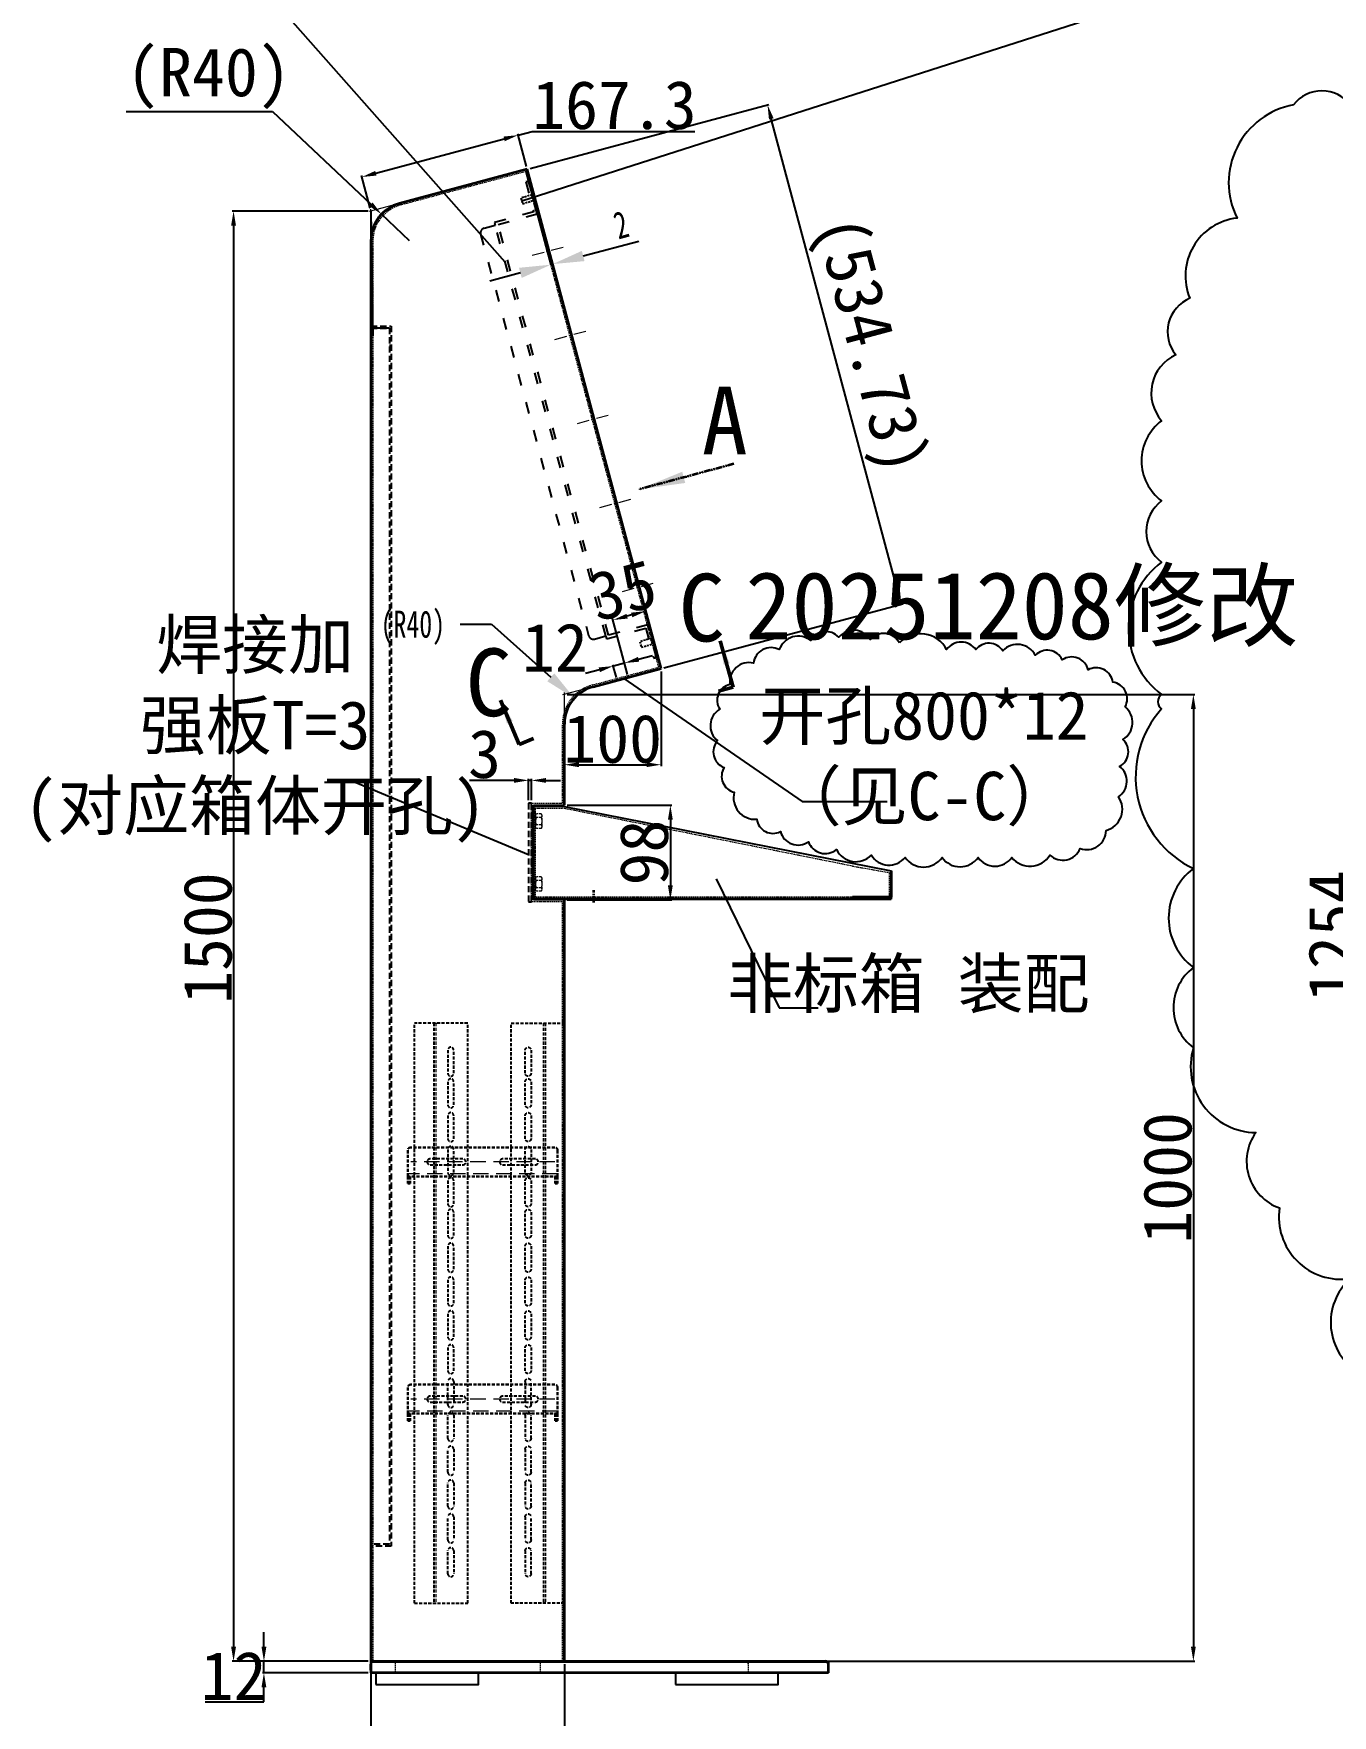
# Model space of a CAD drawing. Header units: millimetres. Extents: x 7760 to 23106, y -3343 to 6769.
# Drawn here: x 10968 to 12311, y 3850 to 5589 of the extents above; entities that cross this region are included whole.
import ezdxf

# ---------------------------------------------------------------- set-up
doc = ezdxf.new("R2010")
doc.units = ezdxf.units.MM
for name, pattern in [('ACAD_ISO03W100', [30, 12, -18]), ('ACISOWELD', [3, 2, -1]), ('CENTER', [10.16, 6.35, -1.27, 1.27, -1.27]), ('CENTER2', [28.575, 19.05, -3.175, 3.175, -3.175]), ('CENTERX2', [20.32, 12.7, -2.54, 2.54, -2.54]), ('HIDDEN', [1.905, 1.27, -0.635]), ('HIDDEN2', [4.7625, 3.175, -1.5875]), ('PHANTOM', [12.7, 6.35, -1.27, 1.27, -1.27, 1.27, -1.27])]:
    doc.linetypes.add(name, pattern=pattern)
for name, color, linetype, lineweight in [('AM_0', 7, 'Continuous', 50), ('中心线', 1, 'CENTER2', 15), ('图框', 7, 'Continuous', 15), ('虚线层', 1, 'HIDDEN2', 13), ('轮廓层', 7, 'Continuous', 30)]:
    doc.layers.add(name, color=color, linetype=linetype, lineweight=lineweight)
doc.styles.add('SLDTEXTSTYLE0', font='')
doc.styles.add('SLDTEXTSTYLE9', font='TXT', dxfattribs={"width": 0.7})
doc.styles.get("Standard").update_dxf_attribs({"font": ''})
doc.styles.get('SLDTEXTSTYLE0').set_extended_font_data('宋体')
doc.styles.get('Standard').set_extended_font_data('SimSun')
doc.dimstyles.new('50#', dxfattribs={"dimtxt": 50, "dimasz": 15, "dimexe": 1.5, "dimexo": 3, "dimgap": 2, "dimtad": 1, "dimtoh": 1, "dimzin": 12, "dimdsep": 46, "dimtxsty": 'Standard', "dimcen": 20, "dimclrd": 3, "dimclre": 3, "dimclrt": 7, "dimadec": 0, "dimazin": 3, "dimtfac": 1, "dimtmove": 0, "dimatfit": 3, "dimfxl": 0, "dimarcsym": 0})
doc.dimstyles.new('SLDDIMSTYLE2', dxfattribs={"dimtxt": 28, "dimasz": 32.64, "dimexe": 0, "dimexo": 0.0625, "dimgap": 7, "dimtad": 1, "dimdec": 3, "dimrnd": 1e-09, "dimzin": 12, "dimdsep": 46, "dimtxsty": 'SLDTEXTSTYLE9', "dimsah": 1, "dimcen": 0.09, "dimadec": 0, "dimazin": 3, "dimtfac": 1, "dimtdec": 3, "dimtmove": 0, "dimatfit": 0, "dimfxl": 0, "dimfrac": 2, "dimtolj": 1, "dimtzin": 12, "dimarcsym": 0})
doc.dimstyles.new('SLDDIMSTYLE5', dxfattribs={"dimtxt": 28, "dimasz": 32.64, "dimexe": 0, "dimexo": 0.0625, "dimgap": 7, "dimtad": 0, "dimtih": 1, "dimtoh": 1, "dimdec": 3, "dimrnd": 1e-09, "dimzin": 12, "dimdsep": 46, "dimtxsty": 'SLDTEXTSTYLE9', "dimsah": 1, "dimcen": 0, "dimadec": 0, "dimazin": 3, "dimtfac": 1, "dimtdec": 3, "dimtofl": 0, "dimtmove": 0, "dimatfit": 3, "dimfxl": 0, "dimfrac": 2, "dimtolj": 1, "dimtzin": 12, "dimarcsym": 0})

# ---------------------------------------------------------------- blocks, each defined once
blk = doc.blocks.new('*D28')
at = {"layer": 'Defpoints', "color": 0}
for p in [(11316.4, 5405.6), (11174.3, 3905.6), (11316.4, 3905.6)]:
    blk.add_point(p, dxfattribs=at)
at = {"layer": '轮廓层', "color": 3, "lineweight": -2}
for p, q in [((11313.4, 5405.6), (11172.8, 5405.6)), ((11174.3, 5390.6), (11174.3, 3920.6)), ((11313.4, 3905.6), (11172.8, 3905.6))]:
    blk.add_line(p, q, dxfattribs=at)
at = {"layer": '轮廓层', "color": 3}
for points in [[(11176.8, 5390.6), (11171.8, 5390.6), (11174.3, 5405.6)], [(11171.8, 3920.6), (11176.8, 3920.6), (11174.3, 3905.6)]]:
    blk.add_solid(points, dxfattribs=at)
at = {"layer": '轮廓层', "color": 7, "insert": (11122.3, 4653.6), "char_height": 50, "attachment_point": 2, "rotation": 90}
blk.add_mtext('1500', dxfattribs=at)
blk = doc.blocks.new('*D29')
at = {"layer": 'Defpoints', "color": 0}
for p in [(11516.4, 4905.6), (11745.4, 3905.6), (12166.9, 3905.6)]:
    blk.add_point(p, dxfattribs=at)
at = {"layer": '轮廓层', "color": 3, "lineweight": -2}
for p, q in [((11519.4, 4905.6), (12168.4, 4905.6)), ((12166.9, 4890.6), (12166.9, 3920.6)), ((11748.4, 3905.6), (12168.4, 3905.6))]:
    blk.add_line(p, q, dxfattribs=at)
at = {"layer": '轮廓层', "color": 3}
for points in [[(12169.4, 4890.6), (12164.4, 4890.6), (12166.9, 4905.6)], [(12164.4, 3920.6), (12169.4, 3920.6), (12166.9, 3905.6)]]:
    blk.add_solid(points, dxfattribs=at)
at = {"layer": '轮廓层', "color": 7, "insert": (12114.9, 4405.6), "char_height": 50, "attachment_point": 2, "rotation": 90}
blk.add_mtext('1000', dxfattribs=at)
blk = doc.blocks.new('*D30')
at = {"color": 0, "linetype": 'Continuous', "lineweight": -2}
for p, q in [((11476.6, 5446.4), (11502.4, 5350.1)), ((11478, 5448.8), (11504.3, 5350.7)), ((11535.9, 5359.1), (11593.5, 5374.6)), ((11470.9, 5341.7), (11439.4, 5333.2)), ((11504.3, 5350.7), (11502.4, 5350.1))]:
    blk.add_line(p, q, dxfattribs=at)
at = {"color": 0}
for points in [[(11534.5, 5364.4), (11537.3, 5353.8), (11504.3, 5350.7)], [(11472.3, 5336.4), (11469.5, 5346.9), (11502.4, 5350.1)]]:
    blk.add_solid(points, dxfattribs=at)
at = {"layer": 'Defpoints', "color": 0}
for p in [(11476.6, 5446.4), (11478, 5448.9), (11502.4, 5350.1)]:
    blk.add_point(p, dxfattribs=at)
at = {"color": 0, "lineweight": 18, "insert": (11571.4, 5404.9), "char_height": 28, "attachment_point": 2, "rotation": 15, "style": 'SLDTEXTSTYLE9'}
blk.add_mtext('\\A1;2', dxfattribs=at)
blk = doc.blocks.new('*D31')
at = {"layer": 'Defpoints', "color": 0}
for p in [(11327.3, 5402.3), (11356.4, 5374.9)]:
    blk.add_point(p, dxfattribs=at)
at = {"layer": '轮廓层', "color": 3, "lineweight": -2}
for p, q in [((11063.3, 5508.6), (11214.4, 5508.6)), ((11214.4, 5508.6), (11316.4, 5412.6)), ((11356.4, 5374.9), (11327.3, 5402.3))]:
    blk.add_line(p, q, dxfattribs=at)
at = {"layer": '轮廓层', "color": 3}
blk.add_solid([(11314.7, 5410.7), (11318.1, 5414.4), (11327.3, 5402.3)], dxfattribs=at)
at = {"layer": '轮廓层', "color": 7, "insert": (11063.3, 5574.3), "char_height": 50, "attachment_point": 1}
blk.add_mtext('(R40)', dxfattribs=at)
blk = doc.blocks.new('*D32')
at = {"color": 0, "linetype": 'Continuous', "lineweight": -2}
for p, q in [((11408.5, 4978.3), (11441.1, 4978.3)), ((11441.1, 4978.3), (11502.4, 4923.4))]:
    blk.add_line(p, q, dxfattribs=at)
at = {"color": 0}
blk.add_solid([(11498.7, 4919.3), (11506, 4927.4), (11526.7, 4901.6)], dxfattribs=at)
at = {"layer": 'Defpoints', "color": 0}
for p in [(11526.7, 4901.6), (11556.4, 4874.9)]:
    blk.add_point(p, dxfattribs=at)
at = {"color": 0, "lineweight": 18, "insert": (11326.4, 4992.3), "char_height": 28, "attachment_point": 1, "style": 'SLDTEXTSTYLE9'}
blk.add_mtext('\\A1;(R40)', dxfattribs=at)
blk = doc.blocks.new('*D33')
at = {"layer": 'Defpoints', "color": 0}
for p in [(11726.5, 5515.4), (11478, 5448.9), (11616.4, 4932.4)]:
    blk.add_point(p, dxfattribs=at)
at = {"layer": '轮廓层', "color": 3, "lineweight": -2}
for p, q in [((11480.9, 5449.6), (11727.9, 5515.8)), ((11861, 5013.4), (11730.4, 5501)), ((11619.3, 4933.1), (11866.3, 4999.3))]:
    blk.add_line(p, q, dxfattribs=at)
at = {"layer": '轮廓层', "color": 3}
for points in [[(11732.8, 5501.6), (11728, 5500.3), (11726.5, 5515.4)], [(11858.6, 5012.8), (11863.4, 5014.1), (11864.9, 4998.9)]]:
    blk.add_solid(points, dxfattribs=at)
at = {"layer": '轮廓层', "color": 7, "insert": (11859.1, 5274.2), "char_height": 50, "attachment_point": 2, "rotation": 285}
blk.add_mtext('(534.73)', dxfattribs=at)
blk = doc.blocks.new('*D34')
at = {"layer": 'Defpoints', "color": 0}
for p in [(11205.7, 3905.6), (11316.4, 3905.6), (11316.4, 3893.6)]:
    blk.add_point(p, dxfattribs=at)
at = {"layer": '轮廓层', "color": 3, "lineweight": -2}
for p, q in [((11205.7, 3920.6), (11205.7, 3935.6)), ((11313.4, 3905.6), (11204.2, 3905.6)), ((11205.7, 3893.6), (11205.7, 3905.6)), ((11313.4, 3893.6), (11204.2, 3893.6)), ((11144.8, 3863.6), (11205.7, 3863.6)), ((11205.7, 3863.6), (11205.7, 3878.6))]:
    blk.add_line(p, q, dxfattribs=at)
at = {"layer": '轮廓层', "color": 3}
for points in [[(11203.2, 3920.6), (11208.2, 3920.6), (11205.7, 3905.6)], [(11208.2, 3878.6), (11203.2, 3878.6), (11205.7, 3893.6)]]:
    blk.add_solid(points, dxfattribs=at)
at = {"layer": '轮廓层', "color": 7, "insert": (11174.3, 3915.6), "char_height": 50, "attachment_point": 2}
blk.add_mtext('12', dxfattribs=at)
blk = doc.blocks.new('*D35')
at = {"layer": 'Defpoints', "color": 0}
for p in [(11316.4, 3905.6), (11516.4, 3905.6), (11316.4, 3674.6)]:
    blk.add_point(p, dxfattribs=at)
at = {"layer": '轮廓层', "color": 3, "lineweight": -2}
for p, q in [((11316.4, 3902.6), (11316.4, 3673.1)), ((11516.4, 3902.6), (11516.4, 3673.1)), ((11501.4, 3674.6), (11331.4, 3674.6))]:
    blk.add_line(p, q, dxfattribs=at)
at = {"layer": '轮廓层', "color": 3}
for points in [[(11331.4, 3677.1), (11331.4, 3672.1), (11316.4, 3674.6)], [(11501.4, 3672.1), (11501.4, 3677.1), (11516.4, 3674.6)]]:
    blk.add_solid(points, dxfattribs=at)
at = {"layer": '轮廓层', "color": 7, "insert": (11416.4, 3726.6), "char_height": 50, "attachment_point": 2}
blk.add_mtext('200', dxfattribs=at)
blk = doc.blocks.new('*D36')
at = {"layer": 'Defpoints', "color": 0}
for p in [(11616.4, 4932.4), (11516.4, 4874.9), (11616.4, 4832.9)]:
    blk.add_point(p, dxfattribs=at)
at = {"layer": '轮廓层', "color": 3, "lineweight": -2}
for p, q in [((11616.4, 4929.4), (11616.4, 4831.4)), ((11516.4, 4871.9), (11516.4, 4831.4)), ((11531.4, 4832.9), (11601.4, 4832.9))]:
    blk.add_line(p, q, dxfattribs=at)
at = {"layer": '轮廓层', "color": 3}
for points in [[(11531.4, 4835.4), (11531.4, 4830.4), (11516.4, 4832.9)], [(11601.4, 4830.4), (11601.4, 4835.4), (11616.4, 4832.9)]]:
    blk.add_solid(points, dxfattribs=at)
at = {"layer": '轮廓层', "color": 7, "insert": (11566.4, 4884.9), "char_height": 50, "attachment_point": 2}
blk.add_mtext('100', dxfattribs=at)
blk = doc.blocks.new('*D37')
at = {"layer": 'Defpoints', "color": 0}
for p in [(11468.6, 5484.1), (11478, 5448.9), (11316.4, 5405.6)]:
    blk.add_point(p, dxfattribs=at)
at = {"layer": '轮廓层', "color": 3, "lineweight": -2}
for p, q in [((11321.5, 5444.7), (11454.1, 5480.2)), ((11477.3, 5451.8), (11468.2, 5485.5)), ((11468.6, 5484.1), (11483.1, 5488)), ((11483.1, 5488), (11651.3, 5488)), ((11315.6, 5408.5), (11306.6, 5442.2))]:
    blk.add_line(p, q, dxfattribs=at)
at = {"layer": '轮廓层', "color": 3}
for points in [[(11454.7, 5477.8), (11453.5, 5482.6), (11468.6, 5484.1)], [(11320.8, 5447.1), (11322.1, 5442.3), (11307, 5440.8)]]:
    blk.add_solid(points, dxfattribs=at)
at = {"layer": '轮廓层', "color": 7, "insert": (11568.2, 5515), "char_height": 50, "attachment_point": 5}
blk.add_mtext('167.3', dxfattribs=at)
blk = doc.blocks.new('*D86')
at = {"color": 3, "lineweight": -2}
for p, q in [((11519.4, 4791.1), (11627.5, 4791.1)), ((11626, 4776.1), (11626, 4708.1)), ((11519.4, 4693.1), (11627.5, 4693.1))]:
    blk.add_line(p, q, dxfattribs=at)
at = {"color": 3}
for points in [[(11628.5, 4776.1), (11623.5, 4776.1), (11626, 4791.1)], [(11623.5, 4708.1), (11628.5, 4708.1), (11626, 4693.1)]]:
    blk.add_solid(points, dxfattribs=at)
at = {"layer": 'Defpoints', "color": 0}
for p in [(11516.4, 4791.1), (11516.4, 4693.1), (11626, 4693.1)]:
    blk.add_point(p, dxfattribs=at)
at = {"color": 7, "insert": (11599, 4742.1), "char_height": 50, "attachment_point": 5, "rotation": 90}
blk.add_mtext('98', dxfattribs=at)
blk = doc.blocks.new('*D97')
at = {"color": 3, "lineweight": -2}
for p, q in [((13143.9, 5282.6), (12336.6, 5282.6)), ((12338.1, 5267.6), (12338.1, 4043.6)), ((13143.9, 4028.6), (12336.6, 4028.6))]:
    blk.add_line(p, q, dxfattribs=at)
at = {"color": 3}
for points in [[(12340.6, 5267.6), (12335.6, 5267.6), (12338.1, 5282.6)], [(12335.6, 4043.6), (12340.6, 4043.6), (12338.1, 4028.6)]]:
    blk.add_solid(points, dxfattribs=at)
at = {"layer": 'Defpoints', "color": 0}
for p in [(13146.9, 5282.6), (12338.1, 4028.6), (13146.9, 4028.6)]:
    blk.add_point(p, dxfattribs=at)
at = {"color": 7, "insert": (12311.1, 4655.6), "char_height": 50, "attachment_point": 5, "rotation": 90}
blk.add_mtext('1254', dxfattribs=at)
blk = doc.blocks.new('zw$74BB')
at = {"color": 2, "linetype": 'HIDDEN2'}
for p, q in [((0, 0), (0, 600)), ((55, 600), (0, 600)), ((20, 600), (20, 0)), ((55, 0), (55, 600)), ((34.5, 572.2), (34.5, 548.2)), ((40.5, 548.2), (40.5, 572.2)), ((34.5, 539.5), (34.5, 515.5)), ((40.5, 515.5), (40.5, 539.5)), ((34.5, 504.5), (34.5, 480.5)), ((40.5, 480.5), (40.5, 504.5)), ((34.5, 469.5), (34.5, 445.5)), ((40.5, 445.5), (40.5, 469.5)), ((34.5, 437.2), (34.5, 413.2)), ((40.5, 413.2), (40.5, 437.2)), ((34.5, 404.5), (34.5, 380.5)), ((40.5, 380.5), (40.5, 404.5)), ((34.5, 369.5), (34.5, 345.5)), ((40.5, 345.5), (40.5, 369.5)), ((34.5, 334.5), (34.5, 310.5)), ((40.5, 310.5), (40.5, 334.5)), ((34.5, 299.5), (34.5, 275.5)), ((40.5, 275.5), (40.5, 299.5)), ((34.5, 264.5), (34.5, 240.5)), ((40.5, 240.5), (40.5, 264.5)), ((34.5, 205.5), (34.5, 229.5)), ((40.5, 229.5), (40.5, 205.5)), ((34.5, 170.5), (34.5, 194.5)), ((40.5, 194.5), (40.5, 170.5)), ((34.5, 135.5), (34.5, 159.5)), ((40.5, 159.5), (40.5, 135.5)), ((34.5, 100.5), (34.5, 124.5)), ((40.5, 124.5), (40.5, 100.5)), ((34.5, 65.5), (34.5, 89.5)), ((40.5, 89.5), (40.5, 65.5)), ((34.5, 30.5), (34.5, 54.5)), ((40.5, 54.5), (40.5, 30.5)), ((0, 0), (55, 0))]:
    blk.add_line(p, q, dxfattribs=at)
at = {"color": 2, "linetype": 'HIDDEN2', "lineweight": 13}
blk.add_line((22, 600), (22, 0), dxfattribs=at)
at = {"color": 2, "linetype": 'HIDDEN2'}
for centre, start, end in [((37.5, 572.2), 0, 180), ((37.5, 548.2), 180, 0), ((37.5, 539.5), 0, 180), ((37.5, 515.5), 180, 0), ((37.5, 504.5), 0, 180), ((37.5, 480.5), 180, 0), ((37.5, 469.5), 0, 180), ((37.5, 445.5), 180, 0), ((37.5, 437.2), 0, 180), ((37.5, 413.2), 180, 0), ((37.5, 404.5), 0, 180), ((37.5, 380.5), 180, 0), ((37.5, 369.5), 0, 180), ((37.5, 345.5), 180, 0), ((37.5, 334.5), 0, 180), ((37.5, 310.5), 180, 0), ((37.5, 299.5), 0, 180), ((37.5, 275.5), 180, 0), ((37.5, 264.5), 0, 180), ((37.5, 240.5), 180, 0), ((37.5, 229.5), 0, 180), ((37.5, 205.5), 180, 0), ((37.5, 194.5), 0, 180), ((37.5, 170.5), 180, 0), ((37.5, 159.5), 0, 180), ((37.5, 135.5), 180, 0), ((37.5, 124.5), 0, 180), ((37.5, 100.5), 180, 0), ((37.5, 89.5), 0, 180), ((37.5, 65.5), 180, 0), ((37.5, 54.5), 0, 180), ((37.5, 30.5), 180, 0)]:
    blk.add_arc(centre, 3, start, end, dxfattribs=at)
blk = doc.blocks.new('zw$C7DA')
at = {"color": 6, "linetype": 'HIDDEN2'}
blk.add_line((0, 2.5), (0, 0), dxfattribs=at)
for points in [[(19.5, 132), (19.5, 98, 0.414214), (22.5, 95), (22.5, 95, 0.414214), (25.5, 98), (25.5, 132, 0.414214), (22.5, 135), (22.5, 135, 0.414214)], [(19.5, 57), (19.5, 23, 0.414214), (22.5, 20), (22.5, 20, 0.414214), (25.5, 23), (25.5, 57, 0.414214), (22.5, 60), (22.5, 60, 0.414214)]]:
    blk.add_lwpolyline(points, format="xyb", close=True, dxfattribs=at)
at = {"layer": '中心线', "color": 6, "linetype": 'HIDDEN2', "lineweight": 13, "ltscale": 5}
blk.add_line((22.5, 3), (22.5, 152), dxfattribs=at)
at = {"layer": '虚线层', "color": 6, "linetype": 'HIDDEN2', "ltscale": 5}
blk.add_line((10, 0), (10, 155), dxfattribs=at)
at = {"layer": '轮廓层', "color": 6, "linetype": 'HIDDEN2'}
for p, q in [((7.5, 155), (0, 155)), ((0, 152.5), (0, 155)), ((7.5, 152.5), (0, 152.5)), ((7.5, 0), (7.5, 155)), ((7.5, 155), (34.5, 155)), ((37.5, 3), (37.5, 152)), ((7.5, 2.5), (0, 2.5)), ((7.5, 0), (0, 0)), ((7.5, 0), (34.5, 0))]:
    blk.add_line(p, q, dxfattribs=at)
for centre, start, end in [((34.5, 152), 0, 90), ((34.5, 3), 270, 0)]:
    blk.add_arc(centre, 3, start, end, dxfattribs=at)
blk = doc.blocks.new('zw$F702')
at = {"color": 7, "linetype": 'Continuous', "lineweight": 35}
for p, q in [((12, 460.4), (12, 473)), ((12, 473), (24, 473)), ((24, 473), (24, 460.4)), ((12, 446.9), (12, 460.4)), ((24, 460.4), (24, 446.9)), ((12, 410.8), (12, 446.9)), ((24, 446.9), (24, 410.8)), ((12, 94.5), (12, 410.8)), ((24, 410.8), (24, 94.5)), ((12, 68.1), (12, 94.5)), ((24, 94.5), (24, 68.1)), ((12, 18.6), (12, 68.1)), ((24, 68.1), (24, 0)), ((12, 0), (12, 18.6)), ((24, 18.6), (24, 3)), ((12, 0), (24, 0))]:
    blk.add_line(p, q, dxfattribs=at)
at = {"color": 7, "linetype": 'HIDDEN', "lineweight": 18}
for p, q in [((24, 448), (12, 448)), ((24, 298), (12, 298)), ((24, 82.9), (12, 82.9))]:
    blk.add_line(p, q, dxfattribs=at)
for points in [[(0, 468), (0, 362), (12, 362), (12, 468)], [(0, 158), (0, 52), (12, 52), (12, 158)]]:
    blk.add_lwpolyline(points, close=True)
blk = doc.blocks.new('zw$A5A8')
at = {"color": 2, "linetype": 'ACISOWELD', "lineweight": 15}
for p, q in [((1.4, 6.8), (0, 6)), ((0, 6), (0, 0.8)), ((0, 0.8), (1.4, 0)), ((1.4, 6.8), (13.6, 6.8)), ((1.4, 0), (13.6, 0)), ((3.8, 6), (3.8, 0.8)), ((11.3, 6), (11.3, 0.8)), ((15, 6), (13.6, 6.8)), ((13.6, 0), (15, 0.8)), ((15, 6), (15, 0.8))]:
    blk.add_line(p, q, dxfattribs=at)
for points, knots in [([(0, 6), (0.3, 6.2), (0.6, 6.3), (1.2, 6.5), (1.6, 6.6), (2, 6.6), (2.2, 6.6), (2.5, 6.5), (2.7, 6.5), (3.1, 6.3), (3.4, 6.2), (3.8, 6)], [0, 0, 0, 0, 0.25, 0.25, 0.5, 0.5, 0.625, 0.625, 0.75, 0.75, 1, 1, 1, 1]), ([(3.8, 0.8), (3.4, 0.6), (3.1, 0.5), (2.5, 0.3), (2.2, 0.2), (1.7, 0.2), (1.6, 0.2), (1.2, 0.3), (1.1, 0.3), (0.6, 0.5), (0.3, 0.6), (0, 0.8)], [0, 0, 0, 0, 0.25, 0.25, 0.5, 0.5, 0.625, 0.625, 0.75, 0.75, 1, 1, 1, 1]), ([(3.8, 6), (4.4, 6.2), (5, 6.3), (6.2, 6.5), (6.9, 6.6), (8.1, 6.6), (8.8, 6.5), (10, 6.3), (10.7, 6.2), (11.3, 6)], [0, 0, 0, 0, 0.25, 0.25, 0.5, 0.5, 0.75, 0.75, 1, 1, 1, 1]), ([(3.8, 0.8), (4.4, 0.6), (5, 0.5), (6.2, 0.3), (6.9, 0.2), (8.1, 0.2), (8.8, 0.3), (10, 0.5), (10.7, 0.6), (11.3, 0.8)], [0, 0, 0, 0, 0.25, 0.25, 0.5, 0.5, 0.75, 0.75, 1, 1, 1, 1]), ([(11.3, 6), (11.6, 6.2), (11.9, 6.3), (12.5, 6.5), (12.8, 6.6), (13.3, 6.6), (13.5, 6.6), (13.8, 6.5), (13.9, 6.5), (14.4, 6.3), (14.7, 6.2), (15, 6)], [0, 0, 0, 0, 0.25, 0.25, 0.5, 0.5, 0.625, 0.625, 0.75, 0.75, 1, 1, 1, 1]), ([(15, 0.8), (14.7, 0.6), (14.4, 0.5), (13.8, 0.3), (13.5, 0.2), (13, 0.2), (12.8, 0.2), (12.5, 0.3), (12.3, 0.3), (11.9, 0.5), (11.6, 0.6), (11.3, 0.8)], [0, 0, 0, 0, 0.25, 0.25, 0.5, 0.5, 0.625, 0.625, 0.75, 0.75, 1, 1, 1, 1])]:
    blk.add_open_spline(points, degree=3, knots=knots, dxfattribs=at)
blk = doc.blocks.new('zw$4F56')
at = {"color": 7, "linetype": 'Continuous', "lineweight": 35}
for p, q in [((0, 5.5), (0, 99.5)), ((370, 32.5), (370, 5.5)), ((0, 3.5), (0, 5.5)), ((40, 3.5), (0, 3.5)), ((330, 3.5), (40, 3.5)), ((370, 5.5), (330, 5.5)), ((370, 3.5), (330, 3.5)), ((370, 3.5), (370, 5.5))]:
    blk.add_line(p, q, dxfattribs=at)
for p, q in [((0, 99.5), (30, 99.5)), ((30, 99.5), (370, 32.5))]:
    blk.add_line(p, q)
at = {"color": 7, "linetype": 'HIDDEN', "lineweight": 18}
for p, q in [((0, 97.5), (30, 97.5)), ((2, 5.5), (2, 97.2)), ((330, 37.5), (30, 97.5)), ((368, 30.9), (368, 5.5)), ((40, 5.5), (0, 5.5)), ((330, 5.5), (40, 5.5)), ((70, 3.5), (70, 5.5)), ((320, 5.5), (320, 3.5))]:
    blk.add_line(p, q, dxfattribs=at)
at = {"color": 1, "linetype": 'CENTER', "lineweight": 35}
blk.add_line((62.5, 0), (62.5, 12.6), dxfattribs=at)
at = {"color": 7, "linetype": 'HIDDEN', "lineweight": 18, "flags": 128}
blk.add_lwpolyline([(330, 37.5), (333.7, 36.9), (337.4, 36.2), (341, 35.6), (344.5, 35), (347.9, 34.4), (351.1, 33.8), (354.1, 33.3), (356.9, 32.8), (359.4, 32.4), (361.6, 32), (363.5, 31.6), (365.1, 31.4), (366.4, 31.1), (367.3, 31), (367.8, 30.9), (368, 30.9)], dxfattribs=at)
at = {"rotation": 270}
for p in [(2, 91.5), (2, 26.5)]:
    blk.add_blockref('zw$A5A8', p, dxfattribs=at)
blk = doc.blocks.new('*D202')
at = {"color": 3, "lineweight": -2}
for p, q in [((11479.4, 4796.1), (11479.4, 4818.2)), ((11482.4, 4796.1), (11482.4, 4818.2)), ((11464.4, 4816.7), (11418.3, 4816.7)), ((11482.4, 4816.7), (11479.4, 4816.7)), ((11497.4, 4816.7), (11512.4, 4816.7))]:
    blk.add_line(p, q, dxfattribs=at)
at = {"color": 3}
for points in [[(11464.4, 4814.2), (11464.4, 4819.2), (11479.4, 4816.7)], [(11497.4, 4819.2), (11497.4, 4814.2), (11482.4, 4816.7)]]:
    blk.add_solid(points, dxfattribs=at)
at = {"layer": 'Defpoints', "color": 0}
for p in [(11479.4, 4816.7), (11479.4, 4793.1), (11482.4, 4793.1)]:
    blk.add_point(p, dxfattribs=at)
at = {"color": 7, "insert": (11433.9, 4843.7), "char_height": 50, "attachment_point": 5}
blk.add_mtext('3', dxfattribs=at)
blk = doc.blocks.new('*D220')
at = {"layer": 'Defpoints', "color": 0}
for p in [(11566.7, 4982.6), (11582.6, 4923.3), (11616.4, 4932.4)]:
    blk.add_point(p, dxfattribs=at)
at = {"layer": '轮廓层', "color": 3, "lineweight": -2}
for p, q in [((11615.6, 4935.3), (11600.1, 4993.1)), ((11581.8, 4926.2), (11566.3, 4984.1)), ((11586, 4987.8), (11581.2, 4986.5))]:
    blk.add_line(p, q, dxfattribs=at)
at = {"layer": '轮廓层', "color": 3}
for points in [[(11580.6, 4988.9), (11581.9, 4984.1), (11566.7, 4982.6)], [(11586.7, 4985.4), (11585.4, 4990.2), (11600.5, 4991.7)]]:
    blk.add_solid(points, dxfattribs=at)
at = {"layer": '轮廓层', "color": 7, "insert": (11576.6, 5013.2), "char_height": 50, "attachment_point": 5, "rotation": 15}
blk.add_mtext('35', dxfattribs=at)
blk = doc.blocks.new('*D221')
at = {"layer": 'Defpoints', "color": 0}
for p in [(11567.1, 4935), (11582.6, 4923.3), (11571, 4920.2)]:
    blk.add_point(p, dxfattribs=at)
at = {"layer": '轮廓层', "color": 3, "lineweight": -2}
for p, q in [((11593.2, 4942), (11607.6, 4945.8)), ((11552.6, 4931.1), (11538.1, 4927.2)), ((11570.3, 4923.1), (11566.7, 4936.4)), ((11578.7, 4938.1), (11567.1, 4935)), ((11581.8, 4926.2), (11578.3, 4939.5))]:
    blk.add_line(p, q, dxfattribs=at)
at = {"layer": '轮廓层', "color": 3}
for points in [[(11592.5, 4944.4), (11593.8, 4939.5), (11578.7, 4938.1)], [(11553.2, 4928.7), (11551.9, 4933.5), (11567.1, 4935)]]:
    blk.add_solid(points, dxfattribs=at)
at = {"layer": '轮廓层', "color": 7, "insert": (11506.6, 4954.2), "char_height": 50, "attachment_point": 5}
blk.add_mtext('12', dxfattribs=at)
blk = doc.blocks.new('zw$C35A')
at = {"color": 2, "linetype": 'ACAD_ISO03W100'}
for p, q in [((59, 515), (59, 483)), ((62, 515), (59, 515)), ((62, 480), (62, 515)), ((0, 475), (0, 45)), ((5, 480), (20, 480)), ((59, 483), (17, 483)), ((17, 483), (17, 480)), ((17, 40), (17, 480)), ((20, 40), (20, 480)), ((20, 480), (62, 480)), ((5, 40), (20, 40)), ((17, 40), (17, 37)), ((17, 37), (59, 37)), ((62, 40), (20, 40)), ((59, 37), (59, 5)), ((62, 5), (62, 40)), ((59, 5), (62, 5))]:
    blk.add_line(p, q, dxfattribs=at)
for centre, start, end in [((5, 475), 90, 180), ((5, 45), 180, 270)]:
    blk.add_arc(centre, 5, start, end, dxfattribs=at)

msp = doc.modelspace()

# ---------------------------------------------------------------- linework, layer by layer
for p, q in [((11472.3393, 5416.0326), (12298.891, 5681.1641)), ((11455.2352, 5352.6278), (11206.1091, 5634.2745)), ((11316.4258, 5405.5677), (11318.4258, 5276.439)), ((11337.4258, 5266.5677), (11335.4258, 5266.5677)), ((11582.6184, 4923.304), (11582.1008, 4925.2358)), ((11571.0273, 4920.1981), (11570.5097, 4922.1299)), ((11577.8653, 4922.0304), (11762.3253, 4794.7871)), ((11300.2001, 4814.3936), (11268.274, 4814.3936)), ((11479.4258, 4739.664), (11300.2001, 4814.3936)), ((11484.4258, 4791.0677), (11516.4258, 4791.0677)), ((11762.3253, 4794.7871), (11850.2305, 4794.7871)), ((11673.4965, 4715.0186), (11738.5065, 4581.4845)), ((11516.4258, 4693.0677), (11484.4258, 4693.0677)), ((11738.5065, 4581.4845), (11778.9182, 4581.4845)), ((11337.4258, 4044.5677), (11335.4258, 4044.5677))]:
    msp.add_line(p, q)
at = {"color": 7, "linetype": 'Continuous', "lineweight": 35}
for p, q in [((11478.0284, 5448.8689), (11346.0731, 5413.5117)), ((11616.4258, 4932.3626), (11478.0284, 5448.8689)), ((11316.4258, 5374.8746), (11316.4258, 3905.5677)), ((11546.0731, 4913.5117), (11616.4258, 4932.3626)), ((11516.4258, 4791.0677), (11516.4258, 4874.8746)), ((11484.4258, 4699.0677), (11484.4258, 4791.0677)), ((11484.4258, 4693.0677), (11484.4258, 4699.0677)), ((11516.4258, 3905.5677), (11516.4258, 4693.0677)), ((11316.4258, 3905.5677), (11319.4258, 3905.5677)), ((11316.4258, 3896.5677), (11316.4258, 3902.5677)), ((11319.4258, 3905.5677), (11329.0706, 3905.5677)), ((11329.0706, 3905.5677), (11342.5702, 3905.5677)), ((11342.5702, 3905.5677), (11378.6301, 3905.5677)), ((11378.6301, 3905.5677), (11694.9397, 3905.5677)), ((11694.9397, 3905.5677), (11721.3518, 3905.5677)), ((11721.3518, 3905.5677), (11770.832, 3905.5677)), ((11770.832, 3905.5677), (11786.4716, 3905.5677))]:
    msp.add_line(p, q, dxfattribs=at)
at = {"color": 7, "linetype": 'HIDDEN', "lineweight": 18}
for p, q in [((11476.6142, 5446.4195), (11346.5907, 5411.5798)), ((11613.9763, 4933.7768), (11476.6142, 5446.4195)), ((11318.4258, 5374.8746), (11318.4258, 3905.5677)), ((11494.1785, 5380.8685), (11496.1103, 5381.3861)), ((11497.728, 5375.3491), (11495.7961, 5374.8315)), ((11501.6195, 5353.0981), (11503.5514, 5353.6158)), ((11521.0217, 5288.4158), (11519.0898, 5287.8981)), ((11524.9132, 5266.1648), (11526.8451, 5266.6824)), ((11544.3154, 5201.4825), (11542.3835, 5200.9649)), ((11548.207, 5179.2315), (11550.1388, 5179.7492)), ((11567.6091, 5114.5491), (11565.6772, 5114.0315)), ((11571.5007, 5092.2982), (11573.4325, 5092.8158)), ((11590.9028, 5027.6158), (11588.9709, 5027.0982)), ((11594.7944, 5005.3648), (11596.7262, 5005.8824)), ((11596.412, 4999.3278), (11598.3438, 4999.8454)), ((11545.5554, 4915.4435), (11613.9763, 4933.7768)), ((11514.4258, 4793.0677), (11514.4258, 4874.8746)), ((11482.4258, 4793.0677), (11514.4258, 4793.0677)), ((11482.4258, 4691.0677), (11482.4258, 4793.0677)), ((11514.4258, 4691.0677), (11482.4258, 4691.0677)), ((11514.4258, 3905.5677), (11514.4258, 4691.0677))]:
    msp.add_line(p, q, dxfattribs=at)
at = {"color": 7, "linetype": 'Continuous', "lineweight": 0}
for p, q in [((11346.0731, 5413.5117), (11314.494, 5405.0501)), ((11316.4258, 5374.8746), (11316.4258, 5407.5677)), ((11546.0731, 4913.5117), (11514.494, 4905.0501)), ((11516.4258, 4874.8746), (11516.4258, 4907.5677))]:
    msp.add_line(p, q, dxfattribs=at)
at = {"color": 7, "linetype": 'CENTERX2', "lineweight": 18}
for p, q in [((11483.253, 5359.8237), (11516.0945, 5368.6235)), ((11506.5467, 5272.8904), (11539.3882, 5281.6902)), ((11529.8404, 5185.957), (11562.6819, 5194.7569)), ((11553.1341, 5099.0237), (11585.9756, 5107.8236)), ((11576.4279, 5012.0904), (11609.2693, 5020.8902))]:
    msp.add_line(p, q, dxfattribs=at)
at = {"linetype": 'HIDDEN', "ltscale": 5}
for p, q in [((11316.4258, 5286.5677), (11337.4258, 5286.5677)), ((11316.4258, 5284.5677), (11335.4258, 5284.5677)), ((11335.4258, 5284.5677), (11316.4258, 5284.5677)), ((11335.4258, 5284.5677), (11335.4258, 4026.5677)), ((11337.4258, 5286.5677), (11337.4258, 4024.5677)), ((11335.4258, 4026.5677), (11316.4258, 4026.5677)), ((11337.4258, 4024.5677), (11316.4258, 4024.5677))]:
    msp.add_line(p, q, dxfattribs=at)
at = {"color": 0, "linetype": 'HIDDEN', "lineweight": 18}
msp.add_line((11691.6277, 5143.9965), (11593.4896, 5117.7005), dxfattribs=at)
msp.add_line((11691.6277, 5143.9965), (11593.4896, 5117.7005), dxfattribs=at)
at = {"color": 0, "linetype": 'PHANTOM', "lineweight": 35}
msp.add_line((11691.6277, 5143.9965), (11593.4896, 5117.7005), dxfattribs=at)
msp.add_lwpolyline([(12329.0515, 5515.331, 0.5), (12270.5459, 5515.331, 0.5), (12212.0404, 5398.3199, 0.5), (12163.2857, 5315.437, 0.5), (12148.6593, 5256.9315, 0.5), (12134.0329, 5188.675, 0.5), (12134.0329, 5105.7921, 0.5), (12134.0329, 5042.4111, 0.5), (12134.0329, 4905.5677, 0.5), (12134.0329, 4890.5677, 0.5), (12166.9388, 4725.506, 0.5), (12166.9388, 4623.1212, 0.5), (12166.9388, 4540.2384, 0.5), (12231.5422, 4452.48, 0.5), (12255.9195, 4374.4726, 0.5), (12329.0515, 4301.3407, 0.5), (12338.1431, 4203.8314, 0.5)], format="xyb")
at = {"color": 3, "linetype": 'ACISOWELD'}
for points in [[(11473.2075, 5413.161), (11484.694, 5416.6339), (11482.9575, 5422.3772), (11471.471, 5418.9042)], [(11596.1465, 4954.3462), (11607.633, 4957.8192), (11605.8965, 4963.5624), (11594.4101, 4960.0894)]]:
    msp.add_lwpolyline(points, close=True, dxfattribs=at)
at = {"color": 1}
msp.add_lwpolyline([(11862.9043, 4958.9084, 0.520567051), (11832.7042, 4962.3931, 0.520567051), (11800.1809, 4964.7162, 0.520567051), (11771.1423, 4961.2315, 0.520567051), (11738.619, 4951.9392, 0.520567051), (11711.9035, 4938.0006, 0.520567051), (11687.5111, 4915.9313, 0.520567051), (11677.0572, 4890.3773, 0.520567051), (11674.7341, 4857.854, 0.520567051), (11681.7033, 4829.977, 0.520567051), (11692.1572, 4804.423, 0.520567051), (11715.3881, 4776.5459, 0.520567051), (11739.7806, 4763.7689, 0.520567051), (11768.8192, 4753.315, 0.520567051), (11797.8578, 4745.1842, 0.520567051), (11833.8657, 4739.3764, 0.520567051), (11868.7121, 4737.0534, 0.520567051), (11907.043, 4737.0534, 0.520567051), (11944.2125, 4737.0534, 0.520567051), (11979.0588, 4737.0534, 0.520567051), (12018.5514, 4739.3764, 0.520567051), (12049.9131, 4746.3457, 0.520567051), (12076.6286, 4764.9304, 0.520567051), (12089.4056, 4799.7768, 0.520567051), (12090.5671, 4831.1385, 0.520567051), (12094.0518, 4859.0156, 0.520567051), (12096.3749, 4892.7004, 0.520567051), (12083.5979, 4918.2544, 0.520567051), (12058.0439, 4931.0314, 0.520567051), (12031.3283, 4941.4853, 0.520567051), (12003.4513, 4946.1314, 0.520567051), (11969.7665, 4950.7776, 0.520567051), (11941.8894, 4951.9392, 0.520567051), (11911.6892, 4951.9392, 0.520567051)], format="xyb", close=True, dxfattribs=at)
at = {"color": 6, "linetype": 'HIDDEN', "ltscale": 5}
msp.add_lwpolyline([(11479.4258, 4691.0677), (11482.4258, 4691.0677), (11482.4258, 4793.0677), (11479.4258, 4793.0677)], close=True, dxfattribs=at)
at = {"color": 7, "linetype": 'Continuous', "lineweight": 35}
for centre, radius, start, end in [((11356.4258, 5374.8746), 40, 105, 180), ((11556.4258, 4874.8746), 40, 105, 180), ((11786.4716, 3902.5677), 3, 0, 90)]:
    msp.add_arc(centre, radius, start, end, dxfattribs=at)
at = {"color": 7, "linetype": 'HIDDEN', "lineweight": 18}
for centre, radius, start, end in [((11356.4258, 5374.8746), 38, 105, 180), ((11556.4258, 4874.8746), 42, 105, 180), ((11703.5934, 3902.5677), 3, 0, 90)]:
    msp.add_arc(centre, radius, start, end, dxfattribs=at)
at = {"color": 0, "linetype": 'Continuous', "lineweight": 35}
msp.add_solid([(11593.4896, 5117.7005), (11641.407, 5124.3283), (11638.3011, 5135.9194)], dxfattribs=at)
msp.add_solid([(11593.4896, 5117.7005), (11641.407, 5124.3283), (11638.3011, 5135.9194)], dxfattribs=at)
at = {"layer": 'AM_0', "color": 4}
for p, q in [((11691.0349, 4913.0294), (11677.529, 4961.1708)), ((11691.0349, 4913.0294), (11675.7021, 4908.837)), ((11469.7484, 4853.7289), (11450.2195, 4899.7574)), ((11469.7484, 4853.7289), (11484.34, 4860.0339))]:
    msp.add_line(p, q, dxfattribs=at)
at = {"layer": 'AM_0', "color": 4, "extrusion": (0, 0, -1)}
for points in [[(-11687.4509, 4937.9891), (-11681.113, 4936.2111), (-11677.529, 4961.1708)], [(-11456.9541, 4875.4577), (-11463.0138, 4878.0287), (-11450.2195, 4899.7574)]]:
    msp.add_trace(points, dxfattribs=at)

# ---------------------------------------------------------------- block references
for name, p, rotation in [('zw$C35A', (11553.209, 4923.026), 15.05807513296034), ('zw$C7DA', (11509.4597, 4399.6605), 90), ('zw$C7DA', (11509.4597, 4154.2446), 90), ('zw$F702', (11789.4716, 3881.4896), 90)]:
    msp.add_blockref(name, p, dxfattribs=dict(rotation=rotation))
for name, p in [('zw$4F56', (11484.4258, 4690.528)), ('zw$74BB', (11361.4258, 3965.5677))]:
    msp.add_blockref(name, p)
at = {"xscale": -1}
msp.add_blockref('zw$74BB', (11516.4258, 3965.5677), dxfattribs=at)

# ---------------------------------------------------------------- texts
at = {"layer": '图框', "attachment_point": 2, "style": 'SLDTEXTSTYLE0'}
for s, insert, char_height in [('A', (11682.2775, 5223.8007), 70), ('C', (11658.3287, 5030.4525), 70), ('{\\C1;20251208修改}', (11989.6382, 5032.6243), 70), ('焊接加\\P强板T=3\\P(对应箱体开孔)', (11196.5584, 4982.2923), 50), ('C', (11438.0664, 4953.1703), 70), ('开孔800*12\\P（见C-C）', (11888.2664, 4908.8948), 50), ('非标箱 装配', (11872.1316, 4631.5779), 50)]:
    msp.add_mtext(s, dxfattribs=dict(at, insert=insert, char_height=char_height))

# ---------------------------------------------------------------- dimensions: what is measured, and where the dimension line sits
at = {"color": 4, "linetype": 'Continuous', "lineweight": 18}
dim = msp.add_linear_dim(base=(11502.4128, 5350.1375), p1=(11478.0284, 5448.869), p2=(11476.6141, 5446.4195), angle=15, dimstyle='SLDDIMSTYLE2', dxfattribs=at)
dim.commit()
dim.dimension.update_dxf_attribs({"geometry": '*D30', "text_midpoint": (11580.4725, 5371.0535), "dimtype": 160})
for base, p1, p2, picture, middle in [((12338.1431, 4028.5677), (13146.9442, 5282.5677), (13146.9442, 4028.5677), '*D97', (12311.1431, 4655.5677)), ((11626.0165, 4693.0677), (11516.4258, 4791.0677), (11516.4258, 4693.0677), '*D86', (11599.0165, 4742.0677))]:
    dim = msp.add_linear_dim(base=base, p1=p1, p2=p2, angle=90, dimstyle='50#')
    dim.commit()
    dim.dimension.update_dxf_attribs({"geometry": picture, "text_midpoint": middle})
dim = msp.add_radius_dim(center=(11556.4258, 4874.8746), mpoint=(11526.6525, 4901.5869), text='(<>)', dimstyle='SLDDIMSTYLE5', dxfattribs=at)
dim.commit()
dim.dimension.update_dxf_attribs({"geometry": '*D32', "text_midpoint": (11363.9387, 4978.3029), "dimtype": 164})
dim = msp.add_linear_dim(base=(11479.4258, 4816.7427), p1=(11482.4258, 4793.0677), p2=(11479.4258, 4793.0677), dimstyle='50#')
dim.commit()
dim.dimension.update_dxf_attribs({"geometry": '*D202', "text_midpoint": (11433.8783, 4843.7427)})
at = {"layer": '轮廓层'}
dim = msp.add_radius_dim(center=(11356.4258, 5374.8746), mpoint=(11327.296, 5402.2873), text='(<>)', dimstyle='50#', dxfattribs=at)
dim.commit()
dim.dimension.update_dxf_attribs({"geometry": '*D31', "text_midpoint": (11137.1463, 5508.5729), "dimtype": 164})
for p1, p2, distance, picture, middle in [((11316.4258, 5405.5677), (11478.0283, 5448.869), 36.4714, '*D37', (11568.1783, 5514.9799)), ((11582.6184, 4923.304), (11571.0273, 4920.1981), -15.2875, '*D221', (11506.6236, 4954.2002))]:
    dim = msp.add_aligned_dim(p1=p1, p2=p2, distance=distance, dimstyle='50#', dxfattribs=at)
    dim.commit()
    dim.dimension.update_dxf_attribs({"geometry": picture, "text_midpoint": middle})
dim = msp.add_linear_dim(base=(11726.4991, 5515.4465), p1=(11616.4258, 4932.3626), p2=(11478.0284, 5448.869), angle=285, text='(<>)', dimstyle='50#', dxfattribs=at)
dim.commit()
dim.dimension.update_dxf_attribs({"geometry": '*D33', "text_midpoint": (11795.6979, 5257.1933), "dimtype": 160})
for base, p1, p2, angle, picture, middle, dimtype in [((11174.25, 3905.5677), (11316.4258, 5405.5677), (11316.4258, 3905.5677), 90, '*D28', (11174.25, 4653.5677), 160), ((11566.7273, 4982.6104), (11616.4258, 4932.3626), (11582.6184, 4923.304), 194.999964, '*D220', (11583.631, 4987.1398), 161), ((12166.9388, 3905.5677), (11516.4258, 4905.5677), (11745.4107, 3905.5677), 90, '*D29', (12166.9388, 4405.5677), 160), ((11205.7193, 3905.5677), (11316.4258, 3893.5677), (11316.4258, 3905.5677), 90, '*D34', (11174.25, 3863.5677), 160)]:
    dim = msp.add_linear_dim(base=base, p1=p1, p2=p2, angle=angle, dimstyle='50#', dxfattribs=at)
    dim.commit()
    dim.dimension.update_dxf_attribs({"geometry": picture, "text_midpoint": middle, "dimtype": dimtype})
for base, p1, p2, picture, middle in [((11616.4258, 4832.9219), (11516.4258, 4874.8746), (11616.4258, 4932.3626), '*D36', (11566.4258, 4832.9219)), ((11316.4258, 3674.5765), (11516.4258, 3905.5677), (11316.4258, 3905.5677), '*D35', (11416.4258, 3674.5765))]:
    dim = msp.add_linear_dim(base=base, p1=p1, p2=p2, dimstyle='50#', dxfattribs=at)
    dim.commit()
    dim.dimension.update_dxf_attribs({"geometry": picture, "text_midpoint": middle, "dimtype": 160})

doc.saveas('drawing.dxf')
